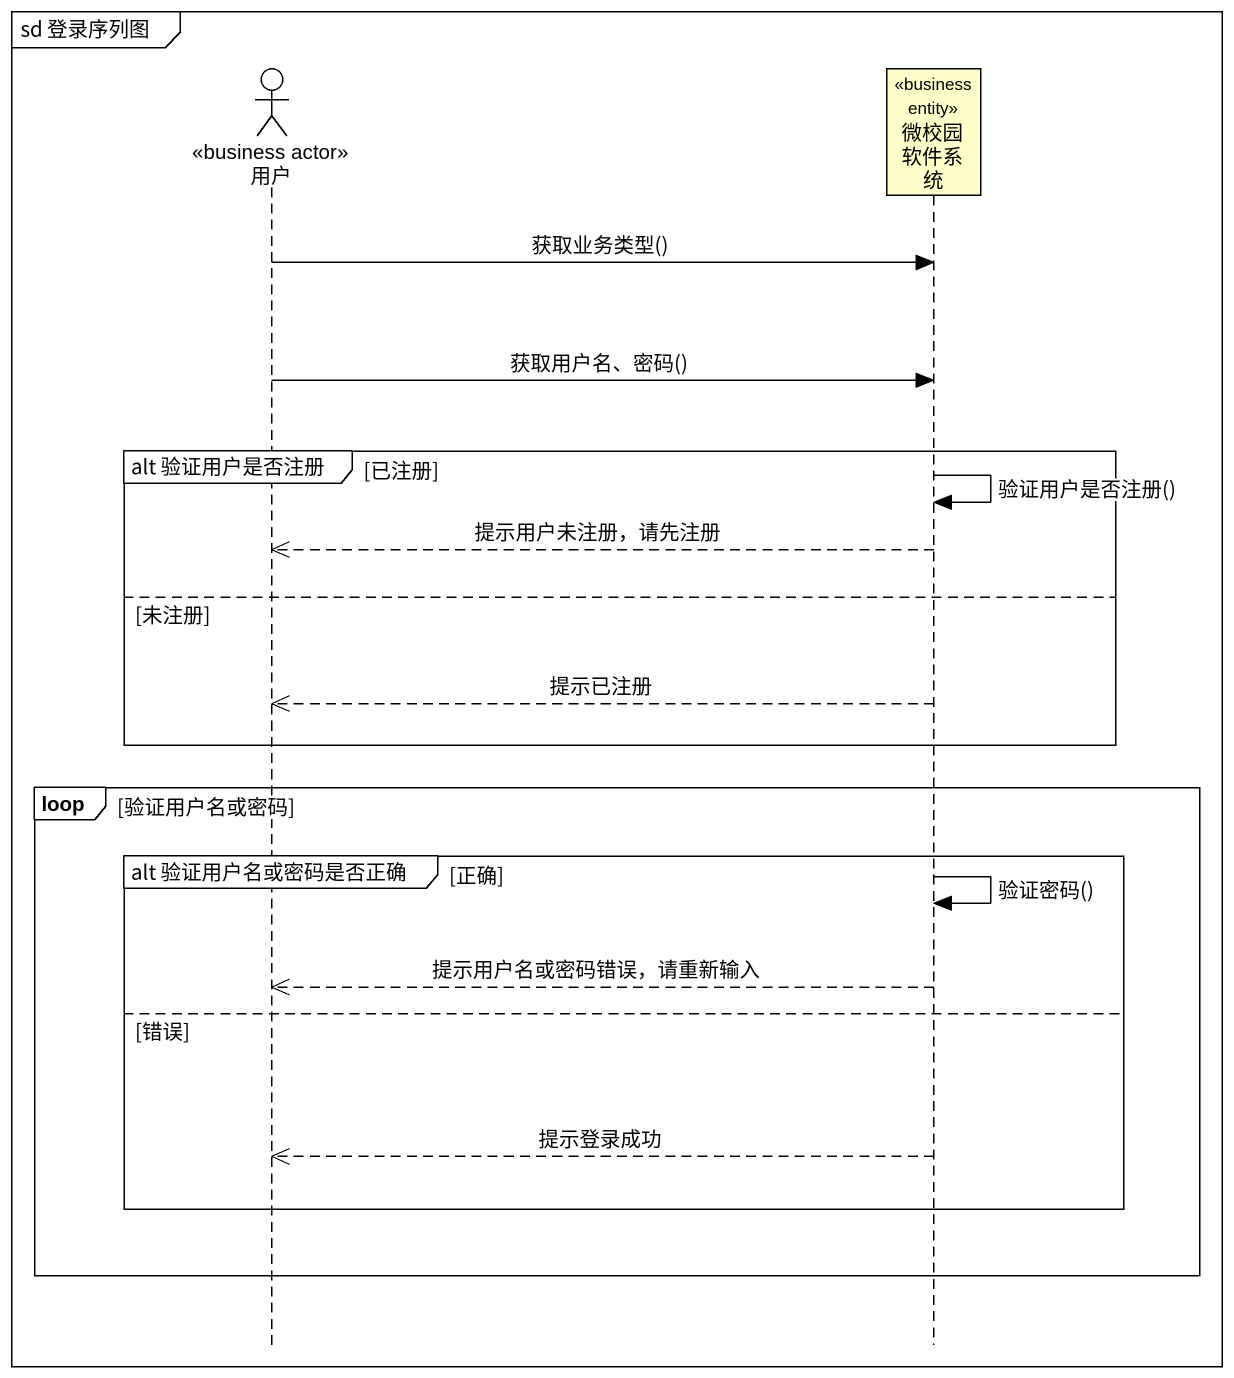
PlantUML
@startuml
mainframe sd 登录序列图
hide footbox
actor 用户 <<business actor>>
participant 微校园软件系统 <<business entity>>

用户 -> 微校园软件系统 : 获取业务类型()
用户 -> 微校园软件系统 : 获取用户名、密码()
group alt 验证用户是否注册 [已注册]
  微校园软件系统 -> 微校园软件系统 : 验证用户是否注册()
  微校园软件系统 -->> 用户 : 提示用户未注册，请先注册
else 未注册
  微校园软件系统 -->> 用户 : 提示已注册
end
loop 验证用户名或密码
  group alt 验证用户名或密码是否正确 [正确]
    微校园软件系统 -> 微校园软件系统 : 验证密码()
    微校园软件系统 -->> 用户 : 提示用户名或密码错误，请重新输入
  else 错误
    微校园软件系统 -->> 用户 : 提示登录成功
  end
end
@enduml
